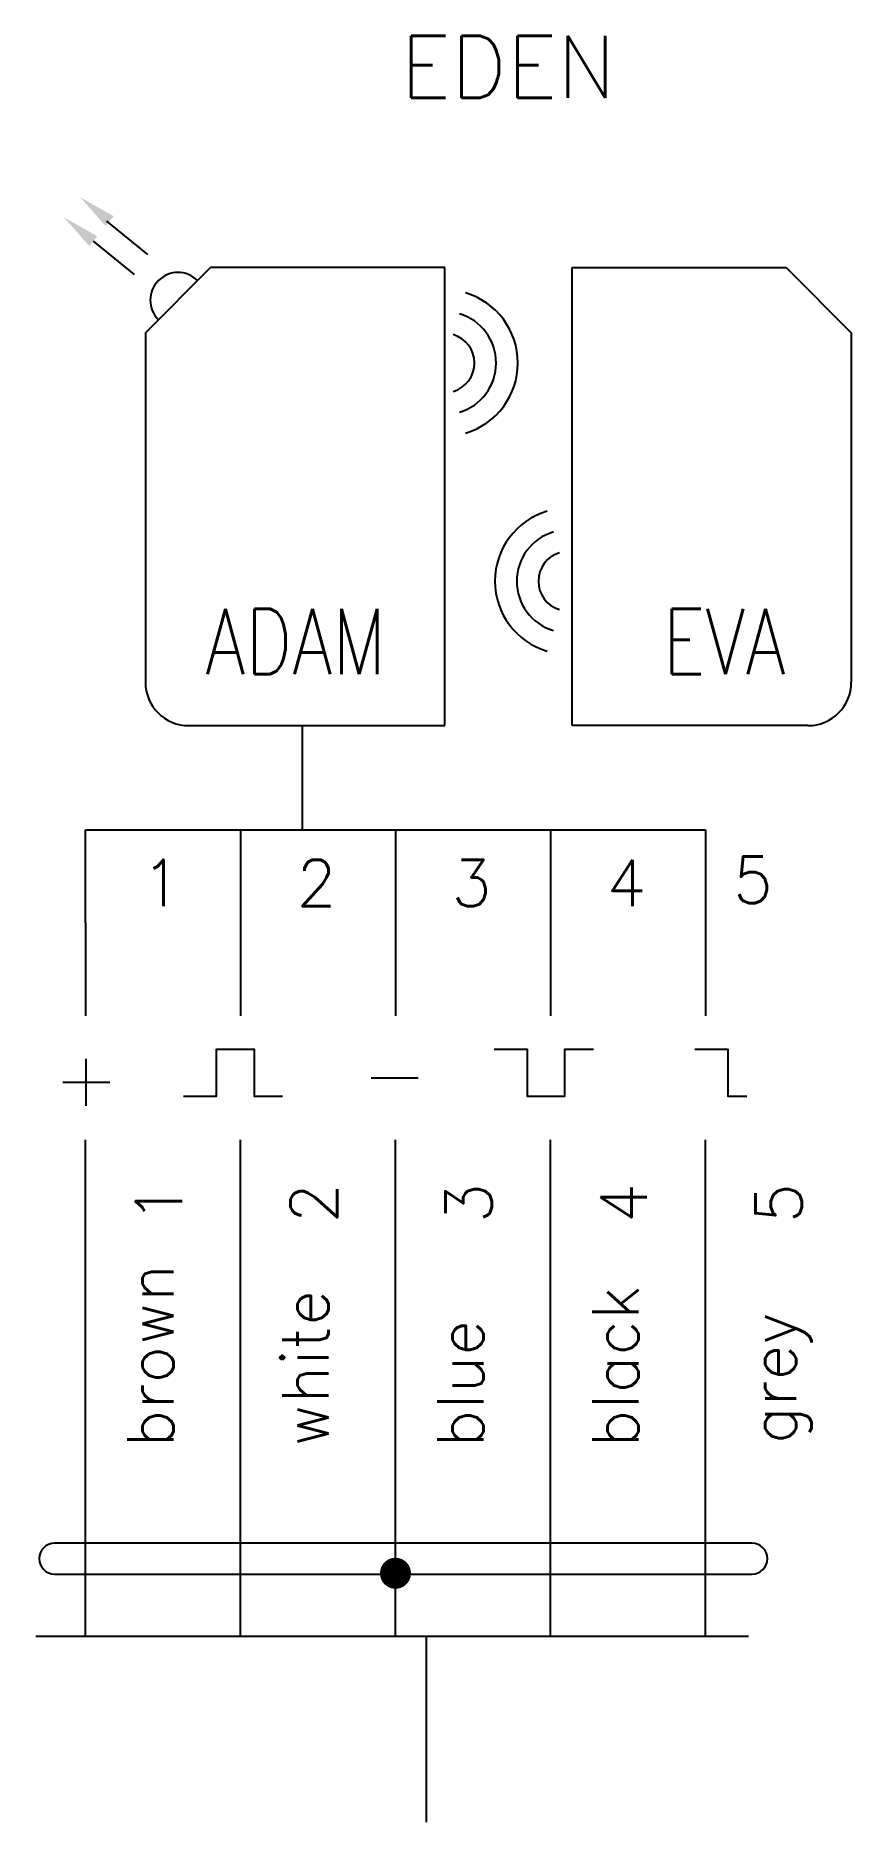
# Model space of a CAD drawing. Header units: millimetres. Extents: x 167.4 to 193.7, y 131.5 to 189.1.
import ezdxf
from ezdxf.enums import TextEntityAlignment as Align

# ---------------------------------------------------------------- set-up
doc = ezdxf.new("R2010")
doc.units = ezdxf.units.MM
for name, color, linetype in [('1', 7, 'Continuous'), ('2', 7, 'Continuous'), ('20', 7, 'Continuous'), ('FIN', 1, 'Continuous')]:
    doc.layers.add(name, color=color, linetype=linetype)
doc.styles.add('T0', font='ROMANS.SHX')
doc.styles.add('T008', font='ROMANS.SHX', dxfattribs={"width": 0.8})

msp = doc.modelspace()

# ---------------------------------------------------------------- linework, layer by layer
at = {"color": 0}
for p, q in [((176, 163.532), (176, 166.904)), ((169, 160.532), (169, 163.532))]:
    msp.add_line(p, q, dxfattribs=at)
at = {"layer": '1'}
for p, q in [((170.929, 179.559), (173.029, 181.659)), ((180.59, 181.659), (173.029, 181.659)), ((180.59, 166.89), (180.59, 181.659)), ((184.696, 166.89), (184.696, 181.659)), ((184.696, 181.659), (191.605, 181.659)), ((191.605, 181.659), (193.705, 179.559)), ((170.929, 179.559), (170.929, 168.29)), ((193.705, 179.559), (193.705, 168.29)), ((172.329, 166.89), (180.59, 166.89)), ((192.305, 166.89), (184.696, 166.89)), ((169.021, 154.634), (169.021, 156.152)), ((178.209, 155.535), (179.728, 155.535)), ((168.261, 155.393), (169.781, 155.393))]:
    msp.add_line(p, q, dxfattribs=at)
for points in [[(172.156, 154.938), (173.222, 154.938), (173.222, 156.456), (174.436, 156.456), (174.436, 154.938), (175.353, 154.938)], [(182.186, 156.456), (183.251, 156.456), (183.251, 154.938), (184.465, 154.938), (184.465, 156.456), (185.382, 156.456)], [(188.66, 156.456), (189.726, 156.456), (189.726, 154.938), (190.332, 154.938)]]:
    msp.add_lwpolyline(points, dxfattribs=at)
for centre, radius, start, end in [((180.59, 178.582), 2.356, 286.54863, 73.45137), ((180.59, 178.582), 1.656, 286.54863, 73.45137), ((180.59, 178.582), 0.956, 286.54863, 73.45137), ((184.564, 171.546), 2.356, 106.54863, 253.45137), ((184.564, 171.546), 1.656, 106.54863, 253.45137), ((184.564, 171.546), 0.956, 106.54863, 253.45137), ((172.329, 168.29), 1.4, 180, 270), ((192.305, 168.29), 1.4, 270, 0)]:
    msp.add_arc(centre, radius, start, end, dxfattribs=at)
at = {"layer": '2'}
msp.add_arc((171.979, 180.609), 0.892, 45, 225, dxfattribs=at)
at = {"layer": '20'}
for p, q in [((169, 163.532), (189, 163.532)), ((174, 163.532), (174, 157.532)), ((179, 163.532), (179, 157.532)), ((184, 163.532), (184, 157.532)), ((189, 163.532), (189, 157.532)), ((169, 160.532), (169, 157.532)), ((169, 137.532), (169, 153.532)), ((174, 137.532), (174, 153.532)), ((179, 137.532), (179, 153.532)), ((184, 137.532), (184, 153.532)), ((189, 137.532), (189, 153.532)), ((190.5, 140.532), (168, 140.532)), ((168, 139.532), (190.5, 139.532)), ((167.39, 137.532), (190.39, 137.532)), ((170.39, 137.532), (171.39, 137.532)), ((180, 131.532), (180, 137.545))]:
    msp.add_line(p, q, dxfattribs=at)
at = {"layer": '20', "const_width": 0.5}
msp.add_lwpolyline([(178.747, 139.56, 1), (179.247, 139.56, 1)], format="xyb", close=True, dxfattribs=at)
at = {"layer": '20'}
for centre, start, end in [((168, 140.032), 90, 270), ((190.5, 140.032), 270, 90)]:
    msp.add_arc(centre, 0.5, start, end, dxfattribs=at)
at = {"layer": 'FIN', "color": 7, "linetype": 'ByBlock'}
for p, q in [((169.677, 183.156), (170.992, 182.085)), ((169.248, 182.509), (170.562, 181.438))]:
    msp.add_line(p, q, dxfattribs=at)
for points in [[(169.903, 183.314), (169.646, 182.997), (168.825, 183.929)], [(169.377, 182.667), (169.119, 182.351), (168.298, 183.283)]]:
    msp.add_solid(points, dxfattribs=at)

# ---------------------------------------------------------------- texts
at = {"layer": '1', "style": 'T0'}
msp.add_text('EDEN', height=2, dxfattribs=at).set_placement((182.63, 187.134), align=Align.CENTER)
for s, p in [('1', (170.805, 161.065)), ('2', (175.805, 161.065)), ('3', (180.805, 161.065)), ('4', (185.805, 161.065)), ('5', (189.891, 161.168))]:
    msp.add_text(s, height=1.5, dxfattribs=at).set_placement(p)
for s, p in [(' 1 ', (172.111, 149.818)), (' 2', (177.111, 149.818)), (' 3', (182.111, 149.818)), (' 4', (187.111, 149.818)), (' 5', (192.111, 149.818)), ('brown', (171.839, 143.619)), ('black', (186.839, 143.619)), ('white ', (176.839, 143.619)), ('blue', (181.839, 143.619)), ('grey', (191.925, 143.722))]:
    msp.add_text(s, height=1.5, rotation=90, dxfattribs=at).set_placement(p)
at = {"layer": 'FIN', "color": 7, "style": 'T008', "width": 0.8}
for s, p in [('ADAM', (175.778, 168.553)), ('EVA', (189.606, 168.553))]:
    msp.add_text(s, height=2.1, dxfattribs=at).set_placement(p, align=Align.CENTER)

doc.saveas('drawing.dxf')
